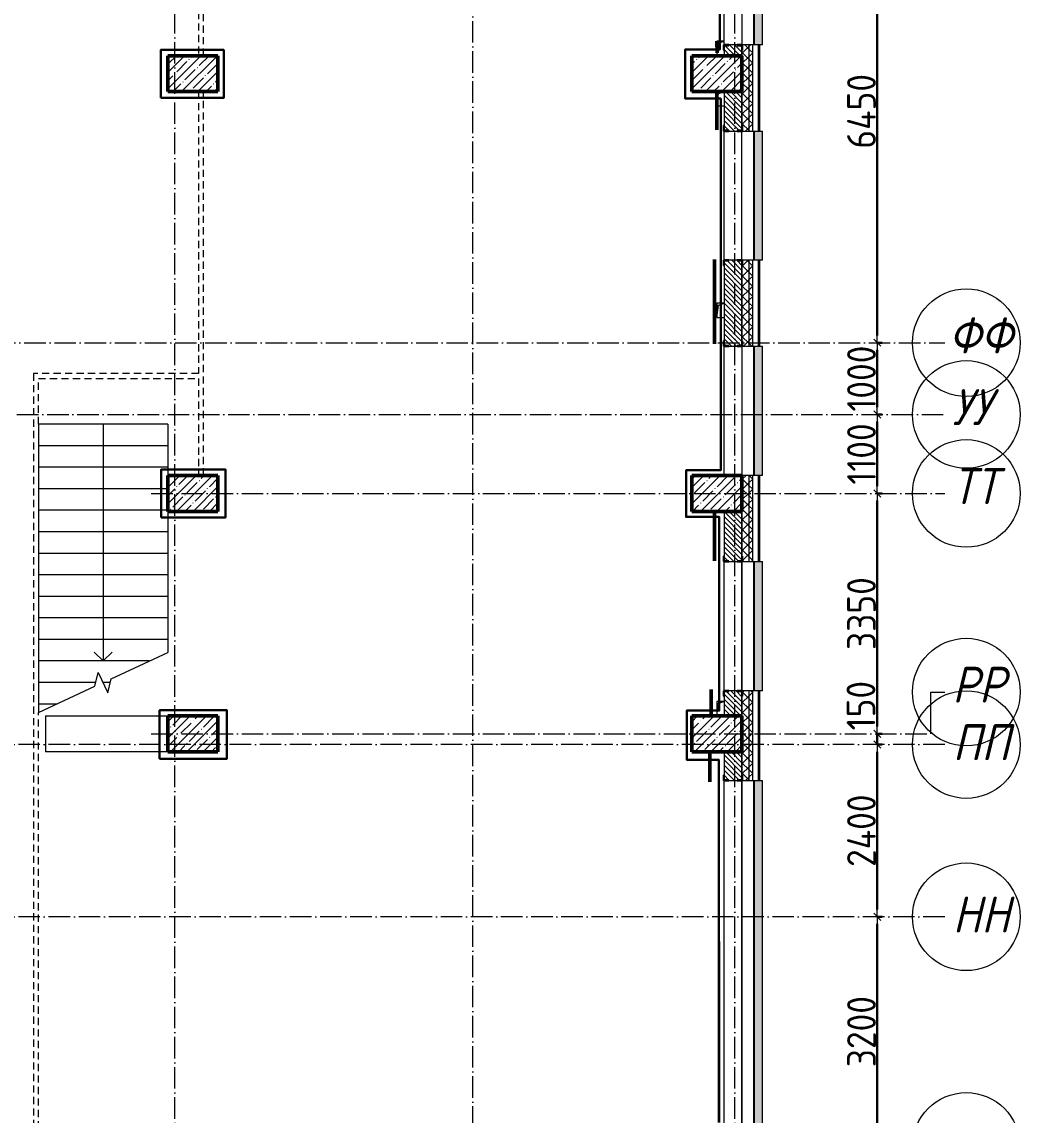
# Model space of a CAD drawing. Header units: millimetres. Extents: x -213536 to 1564669, y -45299 to 942238.
# Drawn here: x 635502 to 649407, y 636361 to 651596 of the extents above; entities that cross this region are included whole.
import ezdxf

# ---------------------------------------------------------------- set-up
doc = ezdxf.new("R2010")
doc.units = ezdxf.units.MM
doc.linetypes.add('200_ШТРИХ_ш1п0_6_', pattern=[160, 100, -60])
doc.linetypes.add('50_200_ШТРИХ_1Т_ш5_п1_п1_', pattern=[700, 500, -100, 0, -100])
for name, color, linetype, lineweight in [('3.1) ЖБ окна 1.2 м', 102, 'Continuous', 30), ('8.1)', 2, 'Continuous', 50), ('8.2)', 3, 'Continuous', 50), ('8.3)', 5, 'Continuous', 50), ('8.4)', 6, 'Continuous', 50), ('A-____-____-DIMS', 7, 'Continuous', 9), ('A-DETL-____-OTLN-3', 7, '200_ШТРИХ_ш1п0_6_', 9), ('A-GENM-____-MCUT', 7, 'Continuous', 25), ('A-GENM-____-OTLN', 7, 'Continuous', 9), ('A-GENM-____-OTLN-1', 7, 'Continuous', 25), ('A-GLAZ-____-OTLN', 7, 'Continuous', 9), ('A-WALL-____-MCUT', 7, 'Continuous', 13), ('A-WALL-____-MCUT-1', 7, 'Continuous', 9), ('A-WALL-____-OTLN', 7, 'Continuous', 9), ('A-WALL-____-PATT-1', 7, 'Continuous', 9), ('A-WALL-FNSH-MCUT-1', 7, 'Continuous', 9), ('S-COLS-____-MCUT', 7, 'Continuous', 50), ('S-COLS-____-OTLN', 7, 'Continuous', 9), ('S-GRID-____-IDEN', 7, 'Continuous', 9), ('S-GRID-____-OTLN', 7, 'Continuous', 9), ('S-GRID-____-OTLN-1', 7, '50_200_ШТРИХ_1Т_ш5_п1_п1_', 9), ('S-STRS-____-MBND', 7, 'Continuous', 9), ('S-STRS-____-OTLN-1', 7, 'Continuous', 9)]:
    doc.layers.add(name, color=color, linetype=linetype, lineweight=lineweight)
doc.layers.add('A-GLAZ-____-OTLN-1', color=7, linetype='Continuous', lineweight=9, true_color=0xc0c0c0)
doc.styles.add('ISOCPEUR_I_9', font='isocpeui.ttf', dxfattribs={"width": 0.9, "height": 250})
doc.styles.add('СПДС', font='isocpeur.ttf', dxfattribs={"width": 0.9})
doc.dimstyles.new('Размера А3', dxfattribs={"dimtxt": 200, "dimasz": 100, "dimexe": 70, "dimexo": 100, "dimgap": 20, "dimtad": 1, "dimdec": 0, "dimrnd": 10, "dimzin": 0, "dimdsep": 46, "dimtxsty": 'СПДС', "dimblk": 'ARROWHEAD_6', "dimcen": 1, "dimclrd": 256, "dimclre": 256, "dimclrt": 256, "dimazin": 0, "dimtfac": 1, "dimtdec": 0, "dimtmove": 2, "dimatfit": 3, "dimfxl": 1, "dimtolj": 1, "dimtzin": 0, "dimarcsym": 0})
pattern_1 = [(45, (544282.64, 571544.04), (-70.71068, 70.71068), []), (135, (544282.64, 571544.04), (-70.71068, -70.71068), [])]
pattern_2 = [(135, (544282.637, 571544.04), (-35.35534, -35.35534), [])]

# ---------------------------------------------------------------- blocks, each defined once
blk = doc.blocks.new('BSC_Колонна _Прямоугольная - 500х700-V97-АР1_План отверстий 2 этажа в осях 1-64_Ю-ЯЯ')
at = {"layer": 'S-COLS-____-OTLN'}
h = blk.add_hatch(dxfattribs=at)
h.set_pattern_fill('FP_110', color=256, style=0, pattern_type=2)
h.set_pattern_definition([(315, (-70131.04, 93600), (114.04925, 114.04925), []), (315, (-70131.04, 93485.95), (114.04925, 114.04925), [201.613, -40.323, 3.353, -36.97])])
h.paths.add_polyline_path([(-250, -350), (250, -350), (250, 350), (-250, 350)], flags=0)
at = {"layer": 'S-COLS-____-MCUT'}
for p, q in [((250, 350), (-250, 350)), ((-250, 350), (-250, -350)), ((250, -350), (250, 350)), ((-250, -350), (250, -350))]:
    blk.add_line(p, q, dxfattribs=at)
blk = doc.blocks.new('BSC_Колонна _Прямоугольная - 500х700-V98-АР1_План отверстий 2 этажа в осях 1-64_Ю-ЯЯ')
at = {"layer": 'S-COLS-____-OTLN'}
h = blk.add_hatch(dxfattribs=at)
h.set_pattern_fill('FP_111', color=256, style=0, pattern_type=2)
h.set_pattern_definition([(315, (-73481.04, 93600), (114.04925, 114.04925), []), (315, (-73481.04, 93485.95), (114.04925, 114.04925), [201.613, -40.323, 3.353, -36.97])])
h.paths.add_polyline_path([(-250, -350), (250, -350), (250, 350), (-250, 350)], flags=0)
at = {"layer": 'S-COLS-____-MCUT'}
for p, q in [((250, 350), (-250, 350)), ((-250, 350), (-250, -350)), ((250, -350), (250, 350)), ((-250, -350), (250, -350))]:
    blk.add_line(p, q, dxfattribs=at)
blk = doc.blocks.new('BSC_Колонна _Прямоугольная - 500х700-V99-АР1_План отверстий 2 этажа в осях 1-64_Ю-ЯЯ')
at = {"layer": 'S-COLS-____-OTLN'}
h = blk.add_hatch(dxfattribs=at)
h.set_pattern_fill('FP_112', color=256, style=0, pattern_type=2)
h.set_pattern_definition([(315, (-70131.04, 100900), (114.04925, 114.04925), []), (315, (-70131.04, 100785.95), (114.04925, 114.04925), [201.613, -40.323, 3.353, -36.97])])
h.paths.add_polyline_path([(-250, 350), (-250, -350), (250, -350), (250, 350), (9, 350)], flags=0)
at = {"layer": 'S-COLS-____-MCUT'}
for p, q in [((250, 350), (-250, 350)), ((-250, 350), (-250, -350)), ((250, -350), (250, 350)), ((-250, -350), (250, -350))]:
    blk.add_line(p, q, dxfattribs=at)
blk = doc.blocks.new('BSC_Колонна _Прямоугольная - 500х700-V100-АР1_План отверстий 2 этажа в осях 1-64_Ю-ЯЯ')
at = {"layer": 'S-COLS-____-OTLN'}
h = blk.add_hatch(dxfattribs=at)
h.set_pattern_fill('FP_113', color=256, style=0, pattern_type=2)
h.set_pattern_definition([(315, (-73481.04, 100900), (114.04925, 114.04925), []), (315, (-73481.04, 100785.95), (114.04925, 114.04925), [201.613, -40.323, 3.353, -36.97])])
h.paths.add_polyline_path([(-250, 168), (-250, -350), (250, -350), (250, 350), (-250, 350)], flags=0)
at = {"layer": 'S-COLS-____-MCUT'}
for p, q in [((250, 350), (-250, 350)), ((-250, 350), (-250, -350)), ((250, -350), (250, 350)), ((-250, -350), (250, -350))]:
    blk.add_line(p, q, dxfattribs=at)
blk = doc.blocks.new('BSC_Колонна _Прямоугольная - 500х700-V101-АР1_План отверстий 2 этажа в осях 1-64_Ю-ЯЯ')
at = {"layer": 'S-COLS-____-OTLN'}
h = blk.add_hatch(dxfattribs=at)
h.set_pattern_fill('FP_114', color=256, style=0, pattern_type=2)
h.set_pattern_definition([(315, (-79331.04, 93600), (114.04925, 114.04925), []), (315, (-79331.04, 93485.95), (114.04925, 114.04925), [201.613, -40.323, 3.353, -36.97])])
h.paths.add_polyline_path([(-250, -350), (250, -350), (250, 350), (-250, 350)], flags=0)
at = {"layer": 'S-COLS-____-MCUT'}
for p, q in [((250, 350), (-250, 350)), ((-250, 350), (-250, -350)), ((250, -350), (250, 350)), ((-250, -350), (250, -350))]:
    blk.add_line(p, q, dxfattribs=at)
blk = doc.blocks.new('BSC_Колонна _Прямоугольная - 500х700-V102-АР1_План отверстий 2 этажа в осях 1-64_Ю-ЯЯ')
at = {"layer": 'S-COLS-____-OTLN'}
h = blk.add_hatch(dxfattribs=at)
h.set_pattern_fill('FP_115', color=256, style=0, pattern_type=2)
h.set_pattern_definition([(315, (-79331.04, 100900), (114.04925, 114.04925), []), (315, (-79331.04, 100785.95), (114.04925, 114.04925), [201.613, -40.323, 3.353, -36.97])])
h.paths.add_polyline_path([(-250, 350), (-250, -350), (250, -350), (250, 350)], flags=0)
at = {"layer": 'S-COLS-____-MCUT'}
for p, q in [((250, 350), (-250, 350)), ((-250, 350), (-250, -350)), ((250, -350), (250, 350)), ((-250, -350), (250, -350))]:
    blk.add_line(p, q, dxfattribs=at)
blk = doc.blocks.new('Отлив_СКБ - Отлив витража_120_НВФ-31885687-АР1_План отверстий 2 этажа в осях 1-64_Ю-ЯЯ')
at = {"layer": 'A-GLAZ-____-OTLN-1'}
for points in [[(0, 0), (0, -2), (1800, -2), (1800, 0), (1023, 0)], [(0, -83), (0, -120), (1800, -120), (1800, -2), (0, -2), (0, -63)]]:
    blk.add_hatch(color=256, dxfattribs=at).paths.add_polyline_path(points, flags=0)
at = {"layer": 'A-GLAZ-____-OTLN'}
for p, q in [((0, 0), (1800, 0)), ((1800, -2), (0, -2)), ((0, -120), (0, -83)), ((0, -120), (1800, -120)), ((1800, -83), (1800, -120))]:
    blk.add_line(p, q, dxfattribs=at)
blk = doc.blocks.new('Фахверк_СКБ_Уголок - 250_2700-27497298-АР1_План отверстий 2 этажа в осях 1-64_Ю-ЯЯ')
at = {"layer": 'A-GENM-____-MCUT'}
for p, q in [((200, 181), (125, 181)), ((125, 181), (125, 106)), ((131, 106), (131, 175)), ((131, 175), (200, 175)), ((200, 175), (200, 181)), ((125, 106), (131, 106)), ((131, -6), (125, -6)), ((125, -6), (125, -81)), ((125, -81), (200, -81)), ((131, -75), (131, -6)), ((200, -75), (131, -75)), ((200, -81), (200, -75))]:
    blk.add_line(p, q, dxfattribs=at)
blk = doc.blocks.new('Фахверк_СКБ_Уголок - 250_2700_1-27501432-АР1_План отверстий 2 этажа в осях 1-64_Ю-ЯЯ')
at = {"layer": 'A-GENM-____-MCUT'}
for p, q in [((200, 181), (125, 181)), ((125, 181), (125, 106)), ((131, 106), (131, 175)), ((131, 175), (200, 175)), ((200, 175), (200, 181)), ((125, 106), (131, 106)), ((131, -6), (125, -6)), ((125, -6), (125, -81)), ((125, -81), (200, -81)), ((131, -75), (131, -6)), ((200, -75), (131, -75)), ((200, -81), (200, -75))]:
    blk.add_line(p, q, dxfattribs=at)
blk = doc.blocks.new('AR_Отверстие прямоугольное _в плите_ - AR_Отверстие прямоугольное _в плите_-V168-АР1_План отверстий 2 этажа в осях 1-64_Ю-ЯЯ')
at = {"layer": 'A-GENM-____-OTLN'}
for p, q in [((-50, 100), (-50, -100)), ((-50, -100), (-25, 75)), ((-25, 75), (50, 100)), ((-50, -100), (50, -100))]:
    blk.add_line(p, q, dxfattribs=at)
blk = doc.blocks.new('AR_Отверстие прямоугольное _в плите_ - AR_Отверстие прямоугольное _в плите_-V169-АР1_План отверстий 2 этажа в осях 1-64_Ю-ЯЯ')
at = {"layer": 'A-GENM-____-OTLN'}
for p, q in [((50, 100), (-50, 100)), ((-50, 100), (-50, -100)), ((-50, -100), (-25, 75)), ((-25, 75), (50, 100))]:
    blk.add_line(p, q, dxfattribs=at)
blk = doc.blocks.new('AR_Отверстие прямоугольное _в плите_ - AR_Отверстие прямоугольное _в плите_-V172-АР1_План отверстий 2 этажа в осях 1-64_Ю-ЯЯ')
at = {"layer": 'A-GENM-____-OTLN'}
for p, q in [((50, 100), (-50, 100)), ((-50, 100), (-50, -100)), ((-50, -100), (-25, 75)), ((-25, 75), (50, 100)), ((-50, -100), (50, -100))]:
    blk.add_line(p, q, dxfattribs=at)
blk = doc.blocks.new('Отлив_СКБ - Отлив витража_120_НВФ-31884153-АР1_План отверстий 2 этажа в осях 1-64_Ю-ЯЯ')
at = {"layer": 'A-GLAZ-____-OTLN-1'}
for points in [[(0, 0), (0, -2), (13700, -2), (13700, 0), (4672, 0)], [(0, -83), (0, -120), (13700, -120), (13700, -2), (0, -2), (0, -63)]]:
    blk.add_hatch(color=256, dxfattribs=at).paths.add_polyline_path(points, flags=0)
at = {"layer": 'A-GLAZ-____-OTLN'}
for p, q in [((0, 0), (13700, 0)), ((13700, -2), (0, -2)), ((0, -120), (0, -83)), ((0, -120), (13700, -120)), ((13700, -83), (13700, -120))]:
    blk.add_line(p, q, dxfattribs=at)
blk = doc.blocks.new('Ось сетки - Круг_Ø6_00__ISO-2_5_0_9K_-25732049-АР1_План отверстий 2 этажа в осях 1-64_Ю-ЯЯ')
at = {"layer": 'S-GRID-____-IDEN'}
blk.add_circle((0, 0), 3, dxfattribs=at)
blk = doc.blocks.new('ARROWHEAD_6')
at = {"color": 0, "linetype": 'Continuous'}
for p, q in [((0, 0), (-1, 0)), ((-0.5, -0.5), (0.5, 0.5))]:
    blk.add_line(p, q, dxfattribs=at)
blk = doc.blocks.new('*D5548')
at = {"layer": 'A-____-____-DIMS', "lineweight": -2, "transparency": 16777216}
for p, q in [((87537, 526597), (87613, 526597)), ((87543, 523497), (87543, 526497)), ((87537, 523397), (87613, 523397))]:
    blk.add_line(p, q, dxfattribs=at)
at = {"layer": 'Defpoints', "color": 0, "lineweight": 30, "transparency": 16777216}
for p in [(87437, 526597), (87543, 526597), (87437, 523397)]:
    blk.add_point(p, dxfattribs=at)
at = {"layer": 'A-____-____-DIMS', "lineweight": -2, "transparency": 16777216, "xscale": 100, "yscale": 100, "zscale": 100}
for p, rotation in [((87543, 526597), 90), ((87543, 523397), 270)]:
    blk.add_blockref('ARROWHEAD_6', p, dxfattribs=dict(at, rotation=rotation))
at = {"layer": 'A-____-____-DIMS', "transparency": 16777216, "insert": (87323, 524997), "char_height": 400, "width": 2.49, "attachment_point": 5, "rotation": 90, "style": 'СПДС'}
blk.add_mtext('\\A1;3200', dxfattribs=at)
blk = doc.blocks.new('*D5549')
at = {"layer": 'A-____-____-DIMS', "lineweight": -2, "transparency": 16777216}
for p, q in [((87537, 528997), (87613, 528997)), ((87543, 526697), (87543, 528897)), ((87537, 526597), (87613, 526597))]:
    blk.add_line(p, q, dxfattribs=at)
at = {"layer": 'Defpoints', "color": 0, "lineweight": 30, "transparency": 16777216}
for p in [(87437, 528997), (87543, 528997), (87437, 526597)]:
    blk.add_point(p, dxfattribs=at)
at = {"layer": 'A-____-____-DIMS', "lineweight": -2, "transparency": 16777216, "xscale": 100, "yscale": 100, "zscale": 100}
for p, rotation in [((87543, 528997), 90), ((87543, 526597), 270)]:
    blk.add_blockref('ARROWHEAD_6', p, dxfattribs=dict(at, rotation=rotation))
at = {"layer": 'A-____-____-DIMS', "transparency": 16777216, "insert": (87323, 527797), "char_height": 400, "width": 2.56, "attachment_point": 5, "rotation": 90, "style": 'СПДС'}
blk.add_mtext('\\A1;2400', dxfattribs=at)
blk = doc.blocks.new('*D5550')
at = {"layer": 'A-____-____-DIMS', "lineweight": -2, "transparency": 16777216}
for p, q in [((87543, 529247), (87543, 529347)), ((87537, 529147), (87613, 529147)), ((87543, 528997), (87543, 529147)), ((87537, 528997), (87613, 528997)), ((87543, 528897), (87543, 528797))]:
    blk.add_line(p, q, dxfattribs=at)
at = {"layer": 'Defpoints', "color": 0, "lineweight": 30, "transparency": 16777216}
for p in [(87437, 529147), (87543, 529147), (87437, 528997)]:
    blk.add_point(p, dxfattribs=at)
at = {"layer": 'A-____-____-DIMS', "lineweight": -2, "transparency": 16777216, "xscale": 100, "yscale": 100, "zscale": 100}
for p, rotation in [((87543, 529147), 270), ((87543, 528997), 90)]:
    blk.add_blockref('ARROWHEAD_6', p, dxfattribs=dict(at, rotation=rotation))
at = {"layer": 'A-____-____-DIMS', "transparency": 16777216, "insert": (87116, 529195), "char_height": 400, "width": 1.68, "attachment_point": 1, "rotation": 90, "line_spacing_factor": 1.149209, "style": 'СПДС'}
blk.add_mtext('\\A1;150', dxfattribs=at)
blk = doc.blocks.new('*D5551')
at = {"layer": 'A-____-____-DIMS', "lineweight": -2, "transparency": 16777216}
for p, q in [((87537, 532497), (87613, 532497)), ((87543, 529247), (87543, 532397)), ((87537, 529147), (87613, 529147))]:
    blk.add_line(p, q, dxfattribs=at)
at = {"layer": 'Defpoints', "color": 0, "lineweight": 30, "transparency": 16777216}
for p in [(87437, 532497), (87543, 532497), (87437, 529147)]:
    blk.add_point(p, dxfattribs=at)
at = {"layer": 'A-____-____-DIMS', "lineweight": -2, "transparency": 16777216, "xscale": 100, "yscale": 100, "zscale": 100}
for p, rotation in [((87543, 532497), 90), ((87543, 529147), 270)]:
    blk.add_blockref('ARROWHEAD_6', p, dxfattribs=dict(at, rotation=rotation))
at = {"layer": 'A-____-____-DIMS', "transparency": 16777216, "insert": (87323, 530822), "char_height": 400, "width": 2.49, "attachment_point": 5, "rotation": 90, "style": 'СПДС'}
blk.add_mtext('\\A1;3350', dxfattribs=at)
blk = doc.blocks.new('*D5552')
at = {"layer": 'A-____-____-DIMS', "lineweight": -2, "transparency": 16777216}
for p, q in [((87537, 533597), (87613, 533597)), ((87543, 532597), (87543, 533497)), ((87537, 532497), (87613, 532497))]:
    blk.add_line(p, q, dxfattribs=at)
at = {"layer": 'Defpoints', "color": 0, "lineweight": 30, "transparency": 16777216}
for p in [(87437, 533597), (87543, 533597), (87437, 532497)]:
    blk.add_point(p, dxfattribs=at)
at = {"layer": 'A-____-____-DIMS', "lineweight": -2, "transparency": 16777216, "xscale": 100, "yscale": 100, "zscale": 100}
for p, rotation in [((87543, 533597), 90), ((87543, 532497), 270)]:
    blk.add_blockref('ARROWHEAD_6', p, dxfattribs=dict(at, rotation=rotation))
at = {"layer": 'A-____-____-DIMS', "transparency": 16777216, "insert": (87323, 533047), "char_height": 400, "width": 2.11, "attachment_point": 5, "rotation": 90, "style": 'СПДС'}
blk.add_mtext('\\A1;1100', dxfattribs=at)
blk = doc.blocks.new('*D5553')
at = {"layer": 'A-____-____-DIMS', "lineweight": -2, "transparency": 16777216}
for p, q in [((87537, 534597), (87613, 534597)), ((87543, 533697), (87543, 534497)), ((87537, 533597), (87613, 533597))]:
    blk.add_line(p, q, dxfattribs=at)
at = {"layer": 'Defpoints', "color": 0, "lineweight": 30, "transparency": 16777216}
for p in [(87437, 534597), (87543, 534597), (87437, 533597)]:
    blk.add_point(p, dxfattribs=at)
at = {"layer": 'A-____-____-DIMS', "lineweight": -2, "transparency": 16777216, "xscale": 100, "yscale": 100, "zscale": 100}
for p, rotation in [((87543, 534597), 90), ((87543, 533597), 270)]:
    blk.add_blockref('ARROWHEAD_6', p, dxfattribs=dict(at, rotation=rotation))
at = {"layer": 'A-____-____-DIMS', "transparency": 16777216, "insert": (87323, 534097), "char_height": 400, "width": 2.3, "attachment_point": 5, "rotation": 90, "style": 'СПДС'}
blk.add_mtext('\\A1;1000', dxfattribs=at)
blk = doc.blocks.new('*D5554')
at = {"layer": 'A-____-____-DIMS', "lineweight": -2, "transparency": 16777216}
for p, q in [((87537, 541047), (87613, 541047)), ((87543, 534697), (87543, 540947)), ((87537, 534597), (87613, 534597))]:
    blk.add_line(p, q, dxfattribs=at)
at = {"layer": 'Defpoints', "color": 0, "lineweight": 30, "transparency": 16777216}
for p in [(87437, 541047), (87543, 541047), (87437, 534597)]:
    blk.add_point(p, dxfattribs=at)
at = {"layer": 'A-____-____-DIMS', "lineweight": -2, "transparency": 16777216, "xscale": 100, "yscale": 100, "zscale": 100}
for p, rotation in [((87543, 541047), 90), ((87543, 534597), 270)]:
    blk.add_blockref('ARROWHEAD_6', p, dxfattribs=dict(at, rotation=rotation))
at = {"layer": 'A-____-____-DIMS', "transparency": 16777216, "insert": (87323, 537822), "char_height": 400, "width": 2.56, "attachment_point": 5, "rotation": 90, "style": 'СПДС'}
blk.add_mtext('\\A1;6450', dxfattribs=at)
blk = doc.blocks.new('2этаж')
at = {"layer": 'S-GRID-____-OTLN-1', "color": 251, "ltscale": 0.6, "true_color": 0x636466}
for p, q in [((77758.3, 498997), (77758.3, 549908.8)), ((81908.3, 508532.6), (81908.3, 549908.8)), ((85558.3, 498997), (85558.3, 549908.8)), ((33650.4, 534597), (88482.7, 534597)), ((18845.8, 533597), (88482.7, 533597)), ((77429.6, 532497), (88482.7, 532497)), ((77429.6, 529147), (88288.5, 529147)), ((88482.7, 528997), (33650.4, 528997)), ((88482.7, 526597), (-20260.4, 526597))]:
    blk.add_line(p, q, dxfattribs=at)
at = {"layer": 'S-GRID-____-IDEN', "xscale": 250, "yscale": 250, "zscale": 99.99999999999993}
for p, rotation in [((88782.7, 534597), 269.9999999999995), ((88782.7, 533597), 269.9999999999995), ((88782.7, 532497), 269.9999999999995), ((88782.7, 529728.8), 269.9999999999995), ((88782.7, 528997), 89.9999999999998), ((88782.7, 526597), 89.9999999999998), ((88782.7, 523397), 269.9999999999995)]:
    blk.add_blockref('Ось сетки - Круг_Ø6_00__ISO-2_5_0_9K_-25732049-АР1_План отверстий 2 этажа в осях 1-64_Ю-ЯЯ', p, dxfattribs=dict(at, rotation=rotation))
at = {"layer": 'S-GRID-____-IDEN', "char_height": 500, "attachment_point": 1, "style": 'ISOCPEUR_I_9'}
for s, insert, width in [('ФФ', (88540.2, 534949.4), 562.785), ('УУ', (88587.9, 533949.4), 447.342), ('ТТ', (88587.9, 532849.4), 447.342), ('РР', (88587.9, 530081.2), 447.342), ('ПП', (88593.1, 529278.9), 447.342), ('НН', (88593.1, 526878.9), 447.342)]:
    blk.add_mtext(s, dxfattribs=dict(at, insert=insert, width=width))
at = {"layer": 'A-____-____-DIMS'}
for base, p1, p2, picture, middle in [((87542.6, 541047), (87436.5, 534597), (87436.5, 541047), '*D5554', (87322.6, 537822)), ((87542.6, 534597), (87436.5, 533597), (87436.5, 534597), '*D5553', (87322.6, 534097)), ((87542.6, 533597), (87436.5, 532497), (87436.5, 533597), '*D5552', (87322.6, 533047)), ((87542.6, 532497), (87436.5, 529147), (87436.5, 532497), '*D5551', (87322.6, 530822)), ((87542.6, 528997), (87436.5, 526597), (87436.5, 528997), '*D5549', (87322.6, 527797)), ((87542.6, 526597), (87436.5, 523397), (87436.5, 526597), '*D5548', (87322.6, 524997))]:
    dim = blk.add_linear_dim(base=base, p1=p1, p2=p2, angle=90, dimstyle='Размера А3', override={"dimtxt": 400}, dxfattribs=at)
    dim.commit()
    dim.dimension.update_dxf_attribs({"geometry": picture, "text_midpoint": middle})
dim = blk.add_linear_dim(base=(87542.6, 529147), p1=(87436.5, 528997), p2=(87436.5, 529147), angle=90, dimstyle='Размера А3', override={"dimtxt": 400}, dxfattribs=at)
dim.commit()
dim.dimension.update_dxf_attribs({"geometry": '*D5550', "text_midpoint": (87382.6, 529500.7), "dimtype": 160, "text_rotation": 90})

msp = doc.modelspace()

# ---------------------------------------------------------------- hatches: boundary and pattern name
at = {"layer": 'A-WALL-____-PATT-1'}
h = msp.add_hatch(dxfattribs=at)
h.set_pattern_fill('FP_3', color=256, style=0, pattern_type=2)
h.set_pattern_definition([(45, (544282.64, 571544.04), (-85.53659, 85.53659), []), (45, (544339.66, 571544.04), (-85.53659, 85.53659), [])])
h.paths.add_polyline_path([(645782.6, 641025.1), (645782.6, 642275.1), (645762.6, 642275.1), (645762.6, 641025.1)], flags=0)
h.paths.add_polyline_path([(645762.6, 644075.1), (645782.6, 644075.1), (645782.6, 645275.1), (645762.6, 645275.1), (645762.6, 644912.8)], flags=0)
h.paths.add_polyline_path([(645782.6, 647075.1), (645782.6, 648275.1), (645762.6, 648275.1), (645762.6, 647075.1)], flags=0)
h.paths.add_polyline_path([(645782.6, 650075.1), (645782.6, 651275.1), (645762.6, 651275.1), (645762.6, 650075.1)], flags=0)
h.paths.add_polyline_path([(645782.6, 653075.1), (645782.6, 657455.1), (645762.6, 657455.1), (645762.6, 653075.1)], flags=0)
h = msp.add_hatch(dxfattribs=at)
h.set_pattern_fill('FP_1', color=256, style=0, pattern_type=2)
h.set_pattern_definition(pattern_1)
h.paths.add_polyline_path([(645682.6, 618360.1), (645682.6, 618625.1), (645632.6, 618625.1), (645632.6, 618360.1)], flags=0)
h.paths.add_polyline_path([(645632.6, 619625.1), (645682.6, 619625.1), (645682.6, 627325.1), (645632.6, 627325.1), (645632.6, 622311)], flags=0)
h.paths.add_polyline_path([(645632.6, 641025.1), (645682.6, 641025.1), (645682.6, 642275.1), (645632.6, 642275.1), (645632.6, 641683.9)], flags=0)
h.paths.add_polyline_path([(645632.6, 644075.1), (645682.6, 644075.1), (645682.6, 645275.1), (645632.6, 645275.1), (645632.6, 644912.8)], flags=0)
h.paths.add_polyline_path([(645682.6, 647075.1), (645682.6, 648275.1), (645632.6, 648275.1), (645632.6, 647075.1)], flags=0)
h.paths.add_polyline_path([(645682.6, 650075.1), (645682.6, 651275.1), (645632.6, 651275.1), (645632.6, 650075.1)], flags=0)
h.paths.add_polyline_path([(645682.6, 653075.1), (645682.6, 657325.1), (645632.6, 657325.1), (645632.6, 653075.1)], flags=0)
h = msp.add_hatch(dxfattribs=at)
h.set_pattern_fill('FP_1', color=256, style=0, pattern_type=2)
h.set_pattern_definition(pattern_1)
h.paths.add_polyline_path([(645532.6, 618360.1), (645632.6, 618360.1), (645632.6, 618625.1), (645532.6, 618625.1)], flags=0)
h.paths.add_polyline_path([(645632.6, 619625.1), (645632.6, 627325.1), (645538.6, 627325.1), (645538.6, 627250.1), (645532.6, 627250.1), (645532.6, 619625.1)], flags=0)
h.paths.add_polyline_path([(645632.6, 641025.1), (645632.6, 642275.1), (645538.6, 642275.1), (645538.6, 642200.1), (645532.6, 642200.1), (645532.6, 641100.1), (645538.6, 641100.1), (645538.6, 641025.1)], flags=0)
h.paths.add_polyline_path([(645538.6, 644075.1), (645632.6, 644075.1), (645632.6, 645275.1), (645532.6, 645275.1), (645532.6, 644150.1), (645538.6, 644150.1), (645538.6, 644081.1)], flags=0)
h.paths.add_polyline_path([(645538.6, 647075.1), (645632.6, 647075.1), (645632.6, 648275.1), (645538.6, 648275.1), (645538.6, 648200.1), (645532.6, 648200.1), (645532.6, 647150.1), (645538.6, 647150.1), (645538.6, 647081.1)], flags=0)
h.paths.add_polyline_path([(645538.6, 650075.1), (645632.6, 650075.1), (645632.6, 651275.1), (645538.6, 651275.1), (645538.6, 651200.1), (645532.6, 651200.1), (645532.6, 650150.1), (645538.6, 650150.1), (645538.6, 650081.1)], flags=0)
h.paths.add_polyline_path([(645632.6, 653075.1), (645632.6, 657225.1), (645532.6, 657225.1), (645532.6, 653075.1)], flags=0)
h = msp.add_hatch(dxfattribs=at)
h.set_pattern_fill('FP_6', color=256, style=0, pattern_type=2)
h.set_pattern_definition(pattern_2)
h.paths.add_polyline_path([(645456.9, 651125.1), (645532.6, 651125.1), (645532.6, 651269.1), (645463.6, 651269.1), (645463.6, 651275.1), (645351.6, 651275.1), (645351.6, 651269.1), (645282.6, 651269.1), (645282.6, 651125.1)], flags=0)
h = msp.add_hatch(dxfattribs=at)
h.set_pattern_fill('FP_6', color=256, style=0, pattern_type=2)
h.set_pattern_definition(pattern_2)
h.paths.add_polyline_path([(645463.6, 647075.1), (645463.6, 647081.1), (645532.6, 647081.1), (645532.6, 648269.1), (645463.6, 648269.1), (645463.6, 648275.1), (645351.6, 648275.1), (645351.6, 648269.1), (645282.6, 648269.1), (645282.6, 647081.1), (645351.6, 647081.1), (645351.6, 647075.1)], flags=0)
h.paths.add_polyline_path([(645463.6, 650075.1), (645463.6, 650081.1), (645532.6, 650081.1), (645532.6, 650624.7), (645282.6, 650624.7), (645282.6, 650081.1), (645351.6, 650081.1), (645351.6, 650075.1)], flags=0)
h = msp.add_hatch(dxfattribs=at)
h.set_pattern_fill('FP_6', color=256, style=0, pattern_type=2)
h.set_pattern_definition(pattern_2)
h.paths.add_polyline_path([(645282.6, 641925.1), (645532.6, 641925.1), (645532.6, 642269.1), (645463.6, 642269.1), (645463.6, 642275.1), (645351.6, 642275.1), (645351.6, 642269.1), (645282.6, 642269.1), (645282.6, 642200.1)], flags=0)
h.paths.add_polyline_path([(645463.6, 644075.1), (645463.6, 644081.1), (645532.6, 644081.1), (645532.6, 644775.1), (645282.6, 644775.1), (645282.6, 644081.1), (645351.6, 644081.1), (645351.6, 644075.1)], flags=0)
h = msp.add_hatch(dxfattribs=at)
h.set_pattern_fill('FP_6', color=256, style=0, pattern_type=2)
h.set_pattern_definition(pattern_2)
h.paths.add_polyline_path([(645463.6, 641025.1), (645463.6, 641031.1), (645532.6, 641031.1), (645532.6, 641425.1), (645282.6, 641425.1), (645282.6, 641031.1), (645351.6, 641031.1), (645351.6, 641025.1)], flags=0)

# ---------------------------------------------------------------- linework, layer by layer
at = {"layer": '8.1)', "lineweight": 50}
for points in [[(645188.1, 651163.1), (645182.6, 651325.1)], [(645182.6, 650595.8), (645182.6, 650089.7)], [(645149.5, 648286.7), (645149.5, 647107.7)], [(645149.5, 644775.1), (645149.5, 644086.2)], [(645102.3, 642293.5), (645102.3, 641925.1)], [(645084.1, 641425.1), (645084.1, 641007.2)]]:
    msp.add_lwpolyline(points, dxfattribs=at)
at = {"layer": '8.2)', "lineweight": 30}
for p, q in [((644741.4, 650526.7), (644741.4, 651212.1)), ((644741.4, 651212.1), (645225.3, 651212.1)), ((645237.4, 650526.7), (644741.4, 650526.7)), ((644753.2, 644697.4), (644753.2, 645349.1)), ((644753.2, 645349.1), (645237.4, 645349.1)), ((645215.7, 644697.4), (644753.2, 644697.4)), ((645215.7, 641999.6), (645215.7, 644697.4)), ((644763.9, 641313.7), (644763.9, 641999.6)), ((644763.9, 641999.6), (645215.7, 641999.6)), ((645210.1, 641313.7), (644763.9, 641313.7)), ((645215.7, 636259.8), (645210.1, 641313.7))]:
    msp.add_line(p, q, dxfattribs=at)
for points in [[(645225.3, 651212.1), (645225.3, 652975)], [(645237.4, 645349.1), (645237.4, 650526.7)]]:
    msp.add_lwpolyline(points, dxfattribs=at)
for points in [[(637435.8, 650537), (638314.9, 650537), (638314.9, 651205.6), (637435.8, 651205.6)], [(637435.8, 650537), (638314.9, 650537), (638314.9, 651205.6), (637435.8, 651205.6)], [(637443.2, 644687.8), (638336.4, 644687.8), (638336.4, 645359.2), (637443.2, 645359.2)], [(637443.2, 644687.8), (638336.4, 644687.8), (638336.4, 645359.2), (637443.2, 645359.2)], [(637420.3, 641328.4), (638358.2, 641328.4), (638358.2, 642002.5), (637420.3, 642002.5)], [(637420.3, 641328.4), (638358.2, 641328.4), (638358.2, 642002.5), (637420.3, 642002.5)]]:
    msp.add_lwpolyline(points, close=True, dxfattribs=at)
at = {"layer": '8.3)', "lineweight": 30}
for p, q in [((645225.3, 651212.1), (645225.3, 651325.1)), ((645237.4, 650075.1), (645237.4, 650526.7)), ((645237.4, 647069.2), (645237.4, 648280.9)), ((645215.7, 644091.9), (645215.7, 644697.4)), ((645215.7, 641999.6), (645215.7, 642297.8))]:
    msp.add_line(p, q, dxfattribs=at)
at = {"layer": '8.4)', "lineweight": 30}
msp.add_lwpolyline([(645210.1, 636259.8), (645210.1, 641313.7), (644763.9, 641313.7), (644763.9, 641999.6), (645215.7, 641999.6), (645215.7, 644697.4), (644753.2, 644697.4), (644753.2, 645349.1), (645237.4, 645349.1), (645237.4, 650526.7), (644741.4, 650526.7), (644741.4, 651212.1), (645225.3, 651212.1), (645225.3, 652975)], dxfattribs=at)
for points in [[(637435.8, 650537), (638314.9, 650537), (638314.9, 651205.6), (637435.8, 651205.6)], [(637443.2, 644687.8), (638336.4, 644687.8), (638336.4, 645359.2), (637443.2, 645359.2)], [(637420.3, 641328.4), (638358.2, 641328.4), (638358.2, 642002.5), (637420.3, 642002.5)]]:
    msp.add_lwpolyline(points, close=True, dxfattribs=at)
at = {"layer": 'A-DETL-____-OTLN-3'}
for p, q in [((637962.6, 652375.1), (637962.6, 651125.1)), ((638032.6, 651125.1), (638032.6, 652375.1)), ((637962.6, 650625.1), (637962.6, 646695.1)), ((638032.6, 645275.1), (638032.6, 650625.1)), ((635662.6, 646695.1), (635662.6, 636105.1)), ((637962.6, 646695.1), (635662.6, 646695.1)), ((635732.6, 645990.1), (635732.6, 646625.1)), ((635732.6, 646625.1), (637962.6, 646625.1)), ((637962.6, 646625.1), (637962.6, 645275.1)), ((635732.6, 636175.1), (635732.6, 641970.4))]:
    msp.add_line(p, q, dxfattribs=at)
at = {"layer": 'A-WALL-____-MCUT'}
for p, q in [((645282.6, 651200.1), (645282.6, 651125.1)), ((645463.6, 651275.1), (645351.6, 651275.1)), ((645762.6, 651275.1), (645538.6, 651275.1)), ((645762.6, 650075.1), (645762.6, 651275.1)), ((645532.6, 650624.7), (645282.6, 650624.7)), ((645282.6, 650624.7), (645282.6, 650150.1)), ((645351.6, 650075.1), (645463.6, 650075.1)), ((645538.6, 650075.1), (645762.6, 650075.1)), ((645463.6, 648275.1), (645351.6, 648275.1)), ((645762.6, 648275.1), (645538.6, 648275.1)), ((645762.6, 647075.1), (645762.6, 648275.1)), ((645282.6, 648200.1), (645282.6, 647150.1)), ((645351.6, 647075.1), (645463.6, 647075.1)), ((645538.6, 647075.1), (645762.6, 647075.1)), ((645762.6, 645275.1), (645532.6, 645275.1)), ((645762.6, 644075.1), (645762.6, 645275.1)), ((645282.6, 644775.1), (645282.6, 644150.1)), ((645351.6, 644075.1), (645463.6, 644075.1)), ((645538.6, 644075.1), (645762.6, 644075.1)), ((645282.6, 642200.1), (645282.6, 641925.1)), ((645463.6, 642275.1), (645351.6, 642275.1)), ((645762.6, 642275.1), (645538.6, 642275.1)), ((645762.6, 641025.1), (645762.6, 642275.1)), ((645282.6, 641425.1), (645282.6, 641100.1)), ((645351.6, 641025.1), (645463.6, 641025.1)), ((645538.6, 641025.1), (645762.6, 641025.1))]:
    msp.add_line(p, q, dxfattribs=at)
at = {"layer": 'A-WALL-____-MCUT-1'}
for p, q in [((645532.6, 651200.1), (645532.6, 651125.1)), ((645532.6, 651125.1), (645532.6, 651200.1)), ((645632.6, 650075.1), (645632.6, 651275.1)), ((645682.6, 650075.1), (645682.6, 651275.1)), ((645532.6, 650624.7), (645532.6, 650150.1)), ((645532.6, 650150.1), (645532.6, 650624.7)), ((645632.6, 647075.1), (645632.6, 648275.1)), ((645682.6, 647075.1), (645682.6, 648275.1)), ((645532.6, 648200.1), (645532.6, 647150.1)), ((645532.6, 647150.1), (645532.6, 648200.1)), ((645632.6, 644075.1), (645632.6, 645275.1)), ((645682.6, 644075.1), (645682.6, 645275.1)), ((645532.6, 644775.1), (645532.6, 644150.1)), ((645532.6, 644150.1), (645532.6, 644775.1)), ((645532.6, 642200.1), (645532.6, 641925.1)), ((645532.6, 641925.1), (645532.6, 642200.1)), ((645632.6, 641025.1), (645632.6, 642275.1)), ((645682.6, 641025.1), (645682.6, 642275.1)), ((645532.6, 641425.1), (645532.6, 641100.1)), ((645532.6, 641100.1), (645532.6, 641425.1))]:
    msp.add_line(p, q, dxfattribs=at)
at = {"layer": 'A-WALL-____-OTLN'}
for p, q in [((645282.6, 651275.1), (645282.6, 653075.1)), ((645532.6, 653075.1), (645532.6, 651275.1)), ((645282.6, 650624.7), (645282.6, 650625.1)), ((645282.6, 648275.1), (645282.6, 650075.1)), ((645532.6, 648275.1), (645532.6, 650075.1)), ((645282.6, 645275.1), (645282.6, 647075.1)), ((645532.6, 647075.1), (645532.6, 645275.1)), ((645532.6, 645275.1), (645532.6, 645275.1)), ((645282.6, 642275.1), (645282.6, 644075.1)), ((645532.6, 642275.1), (645532.6, 644075.1)), ((645532.6, 644075.1), (645532.6, 642275.1)), ((635832.6, 641925.1), (637532.6, 641925.1)), ((635832.6, 641925.1), (635832.6, 641425.1)), ((637532.6, 641425.1), (635832.6, 641425.1)), ((645282.6, 636175.1), (645282.6, 641025.1)), ((645532.6, 636175.1), (645532.6, 641025.1)), ((645532.6, 641025.1), (645532.6, 636175.1))]:
    msp.add_line(p, q, dxfattribs=at)
at = {"layer": 'A-WALL-FNSH-MCUT-1'}
for p, q in [((645782.6, 651275.1), (645762.6, 651275.1)), ((645762.6, 651275.1), (645762.6, 650075.1)), ((645782.6, 650075.1), (645782.6, 651275.1)), ((645762.6, 650075.1), (645782.6, 650075.1)), ((645782.6, 648275.1), (645762.6, 648275.1)), ((645762.6, 648275.1), (645762.6, 647075.1)), ((645782.6, 647075.1), (645782.6, 648275.1)), ((645762.6, 647075.1), (645782.6, 647075.1)), ((645782.6, 645275.1), (645762.6, 645275.1)), ((645762.6, 645275.1), (645762.6, 644075.1)), ((645782.6, 644075.1), (645782.6, 645275.1)), ((645762.6, 644075.1), (645782.6, 644075.1)), ((645782.6, 642275.1), (645762.6, 642275.1)), ((645762.6, 642275.1), (645762.6, 641025.1)), ((645782.6, 641025.1), (645782.6, 642275.1)), ((645762.6, 641025.1), (645782.6, 641025.1))]:
    msp.add_line(p, q, dxfattribs=at)
at = {"layer": 'S-GRID-____-OTLN'}
for p, q in [((648162.8, 642256.9), (648357, 642256.9)), ((648162.8, 641675.1), (648162.8, 642256.9))]:
    msp.add_line(p, q, dxfattribs=at)
at = {"layer": 'S-STRS-____-MBND'}
for p, q in [((636745.9, 642442.9), (637532.6, 642809.8)), ((636519.3, 642337.3), (636566.6, 642531.7)), ((636566.6, 642531.7), (636698.7, 642248.5)), ((635732.6, 641970.4), (636519.3, 642337.3)), ((636698.7, 642248.5), (636745.9, 642442.9))]:
    msp.add_line(p, q, dxfattribs=at)
at = {"layer": 'S-STRS-____-OTLN-1'}
for p, q in [((637532.6, 645990.1), (635732.6, 645990.1)), ((635732.6, 645990.1), (635732.6, 645690.1)), ((637532.6, 645990.1), (635732.6, 645990.1)), ((636632.6, 645990.1), (636632.6, 645690.1)), ((637532.6, 645990.1), (637532.6, 645690.1)), ((635732.6, 645690.1), (635732.6, 645390.1)), ((637532.6, 645690.1), (635732.6, 645690.1)), ((637532.6, 645690.1), (635732.6, 645690.1)), ((636632.6, 645690.1), (636632.6, 645390.1)), ((637532.6, 645690.1), (637532.6, 645390.1)), ((635732.6, 645390.1), (635732.6, 645090.1)), ((637532.6, 645390.1), (635732.6, 645390.1)), ((637532.6, 645390.1), (635732.6, 645390.1)), ((636632.6, 645390.1), (636632.6, 645090.1)), ((637532.6, 645390.1), (637532.6, 645275.1)), ((635732.6, 645090.1), (635732.6, 644790.1)), ((637532.6, 645090.1), (635732.6, 645090.1)), ((637532.6, 645090.1), (635732.6, 645090.1)), ((636632.6, 645090.1), (636632.6, 644790.1)), ((635732.6, 644790.1), (635732.6, 644490.1)), ((637532.6, 644790.1), (635732.6, 644790.1)), ((637532.6, 644790.1), (635732.6, 644790.1)), ((636632.6, 644790.1), (636632.6, 644490.1)), ((637532.6, 644775.1), (637532.6, 644490.1)), ((635732.6, 644490.1), (635732.6, 644190.1)), ((637532.6, 644490.1), (635732.6, 644490.1)), ((637532.6, 644490.1), (635732.6, 644490.1)), ((636632.6, 644490.1), (636632.6, 644190.1)), ((637532.6, 644490.1), (637532.6, 644190.1)), ((635732.6, 644190.1), (635732.6, 643890.1)), ((637532.6, 644190.1), (635732.6, 644190.1)), ((637532.6, 644190.1), (635732.6, 644190.1)), ((636632.6, 644190.1), (636632.6, 643890.1)), ((637532.6, 644190.1), (637532.6, 643890.1)), ((635732.6, 643890.1), (635732.6, 643590.1)), ((637532.6, 643890.1), (635732.6, 643890.1)), ((637532.6, 643890.1), (635732.6, 643890.1)), ((636632.6, 643890.1), (636632.6, 643590.1)), ((637532.6, 643890.1), (637532.6, 643590.1)), ((635732.6, 643590.1), (635732.6, 643290.1)), ((637532.6, 643590.1), (635732.6, 643590.1)), ((637532.6, 643590.1), (635732.6, 643590.1)), ((636632.6, 643590.1), (636632.6, 643290.1)), ((637532.6, 643590.1), (637532.6, 643290.1)), ((635732.6, 643290.1), (635732.6, 642990.1)), ((637532.6, 643290.1), (635732.6, 643290.1)), ((637532.6, 643290.1), (635732.6, 643290.1)), ((636632.6, 643290.1), (636632.6, 642990.1)), ((637532.6, 643290.1), (637532.6, 642990.1)), ((635732.6, 642990.1), (635732.6, 642690.1)), ((637532.6, 642990.1), (635732.6, 642990.1)), ((637532.6, 642990.1), (635732.6, 642990.1)), ((636632.6, 642990.1), (636632.6, 642690.1)), ((637532.6, 642990.1), (637532.6, 642809.8)), ((636632.6, 642690.1), (636507.6, 642815.1)), ((636632.6, 642690.1), (636757.6, 642815.1)), ((635732.6, 642690.1), (635732.6, 642390.1)), ((637276, 642690.1), (635732.6, 642690.1)), ((637276, 642690.1), (635732.6, 642690.1)), ((635732.6, 642390.1), (635732.6, 642090.1)), ((636532.2, 642390.1), (635732.6, 642390.1)), ((636532.2, 642390.1), (635732.6, 642390.1)), ((636733.1, 642390.1), (636632.6, 642390.1)), ((636733.1, 642390.1), (636632.6, 642390.1)), ((635732.6, 642090.1), (635732.6, 641970.4)), ((635989.3, 642090.1), (635732.6, 642090.1)), ((635989.3, 642090.1), (635732.6, 642090.1))]:
    msp.add_line(p, q, dxfattribs=at)

# ---------------------------------------------------------------- block references
at = {"layer": '3.1) ЖБ окна 1.2 м'}
msp.add_blockref('2этаж', (559874.3, 112528.1), dxfattribs=at)
at = {"layer": 'A-GENM-____-OTLN'}
for name, p in [('AR_Отверстие прямоугольное _в плите_ - AR_Отверстие прямоугольное _в плите_-V169-АР1_План отверстий 2 этажа в осях 1-64_Ю-ЯЯ', (645232.6, 651225.1)), ('AR_Отверстие прямоугольное _в плите_ - AR_Отверстие прямоугольное _в плите_-V168-АР1_План отверстий 2 этажа в осях 1-64_Ю-ЯЯ', (645232.6, 650525.1)), ('AR_Отверстие прямоугольное _в плите_ - AR_Отверстие прямоугольное _в плите_-V172-АР1_План отверстий 2 этажа в осях 1-64_Ю-ЯЯ', (645232.6, 647575.1)), ('AR_Отверстие прямоугольное _в плите_ - AR_Отверстие прямоугольное _в плите_-V169-АР1_План отверстий 2 этажа в осях 1-64_Ю-ЯЯ', (645232.6, 642025.1))]:
    msp.add_blockref(name, p, dxfattribs=at)
at = {"layer": 'A-GENM-____-OTLN-1'}
for name, p, rotation in [('Фахверк_СКБ_Уголок - 250_2700_1-27501432-АР1_План отверстий 2 этажа в осях 1-64_Ю-ЯЯ', (645357.6, 651400.1), 269.9999999999999), ('Фахверк_СКБ_Уголок - 250_2700-27497298-АР1_План отверстий 2 этажа в осях 1-64_Ю-ЯЯ', (645457.6, 649950.1), 89.99999999999993), ('Фахверк_СКБ_Уголок - 250_2700-27497298-АР1_План отверстий 2 этажа в осях 1-64_Ю-ЯЯ', (645357.6, 648400.1), 269.9999999999999), ('Фахверк_СКБ_Уголок - 250_2700-27497298-АР1_План отверстий 2 этажа в осях 1-64_Ю-ЯЯ', (645457.6, 646950.1), 89.99999999999994), ('Фахверк_СКБ_Уголок - 250_2700-27497298-АР1_План отверстий 2 этажа в осях 1-64_Ю-ЯЯ', (645457.6, 643950.1), 89.99999999999994), ('Фахверк_СКБ_Уголок - 250_2700-27497298-АР1_План отверстий 2 этажа в осях 1-64_Ю-ЯЯ', (645357.6, 642400.1), 269.9999999999999), ('Фахверк_СКБ_Уголок - 250_2700-27497298-АР1_План отверстий 2 этажа в осях 1-64_Ю-ЯЯ', (645457.6, 640900.1), 89.99999999999993)]:
    msp.add_blockref(name, p, dxfattribs=dict(at, rotation=rotation))
at = {"layer": 'A-GLAZ-____-OTLN', "rotation": 90}
for name, p in [('Отлив_СКБ - Отлив витража_120_НВФ-31885687-АР1_План отверстий 2 этажа в осях 1-64_Ю-ЯЯ', (645699.6, 651275.1)), ('Отлив_СКБ - Отлив витража_120_НВФ-31885687-АР1_План отверстий 2 этажа в осях 1-64_Ю-ЯЯ', (645699.6, 648275.1)), ('Отлив_СКБ - Отлив витража_120_НВФ-31885687-АР1_План отверстий 2 этажа в осях 1-64_Ю-ЯЯ', (645699.6, 645275.1)), ('Отлив_СКБ - Отлив витража_120_НВФ-31885687-АР1_План отверстий 2 этажа в осях 1-64_Ю-ЯЯ', (645699.6, 642275.1)), ('Отлив_СКБ - Отлив витража_120_НВФ-31884153-АР1_План отверстий 2 этажа в осях 1-64_Ю-ЯЯ', (645699.6, 627325.1))]:
    msp.add_blockref(name, p, dxfattribs=at)
at = {"layer": 'S-COLS-____-OTLN', "rotation": 89.9999999999999}
for name, p in [('BSC_Колонна _Прямоугольная - 500х700-V101-АР1_План отверстий 2 этажа в осях 1-64_Ю-ЯЯ', (637882.6, 650875.1)), ('BSC_Колонна _Прямоугольная - 500х700-V102-АР1_План отверстий 2 этажа в осях 1-64_Ю-ЯЯ', (645182.6, 650875.1)), ('BSC_Колонна _Прямоугольная - 500х700-V98-АР1_План отверстий 2 этажа в осях 1-64_Ю-ЯЯ', (637882.6, 645025.1)), ('BSC_Колонна _Прямоугольная - 500х700-V100-АР1_План отверстий 2 этажа в осях 1-64_Ю-ЯЯ', (645182.6, 645025.1)), ('BSC_Колонна _Прямоугольная - 500х700-V97-АР1_План отверстий 2 этажа в осях 1-64_Ю-ЯЯ', (637882.6, 641675.1)), ('BSC_Колонна _Прямоугольная - 500х700-V99-АР1_План отверстий 2 этажа в осях 1-64_Ю-ЯЯ', (645182.6, 641675.1))]:
    msp.add_blockref(name, p, dxfattribs=at)

doc.saveas('drawing.dxf')
